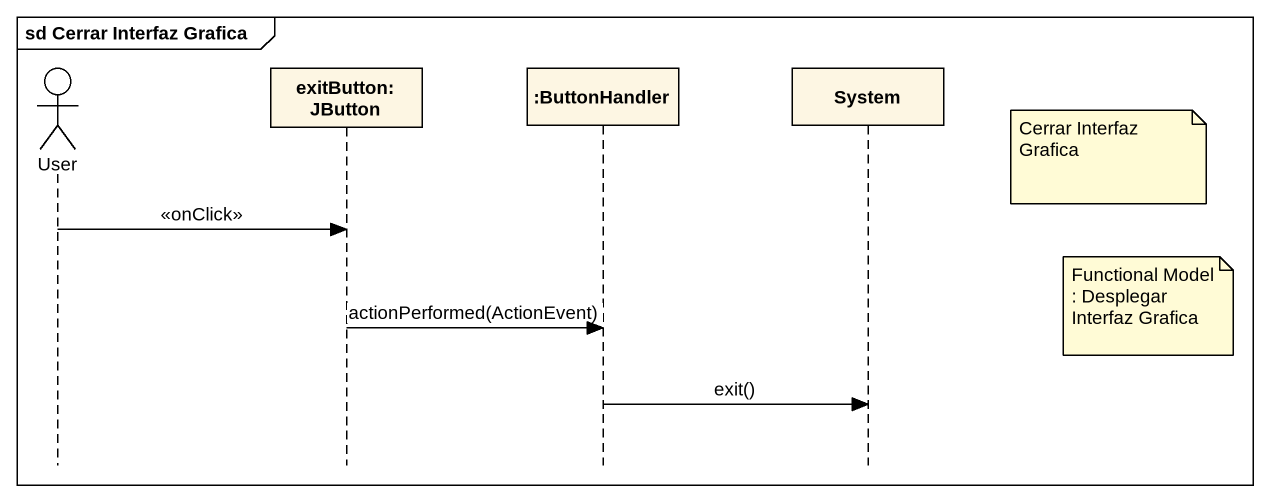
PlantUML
@startuml
mainframe sd Cerrar Interfaz Grafica
hide footbox
actor User
participant "exitButton: JButton" as exitButton_JButton
participant ":ButtonHandler" as ButtonHandler
participant System

note right of System : Cerrar Interfaz Grafica
User -> exitButton_JButton : <<onClick>>
note right of System : Functional Model : Desplegar Interfaz Grafica
exitButton_JButton -> ButtonHandler : actionPerformed(ActionEvent)
ButtonHandler -> System : exit()
@enduml
